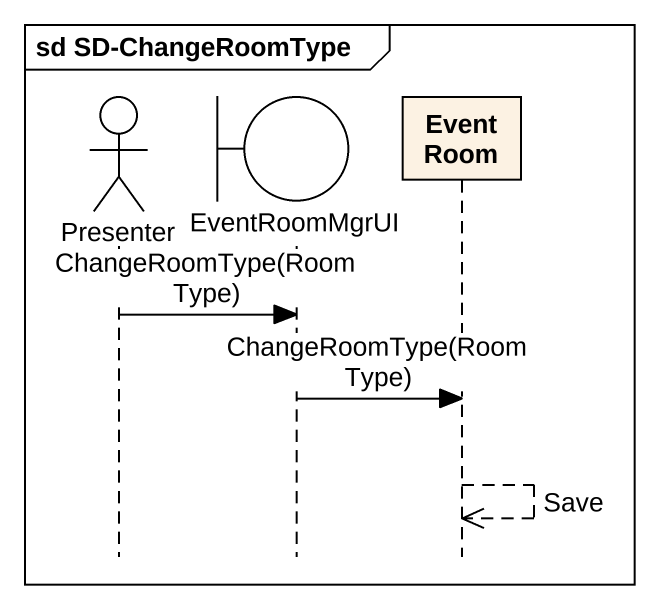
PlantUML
@startuml
mainframe sd SD-ChangeRoomType
hide footbox
actor Presenter
boundary EventRoomMgrUI
participant EventRoom

Presenter -> EventRoomMgrUI : ChangeRoomType(RoomType)
EventRoomMgrUI -> EventRoom : ChangeRoomType(RoomType)
EventRoom -->> EventRoom : Save
@enduml
